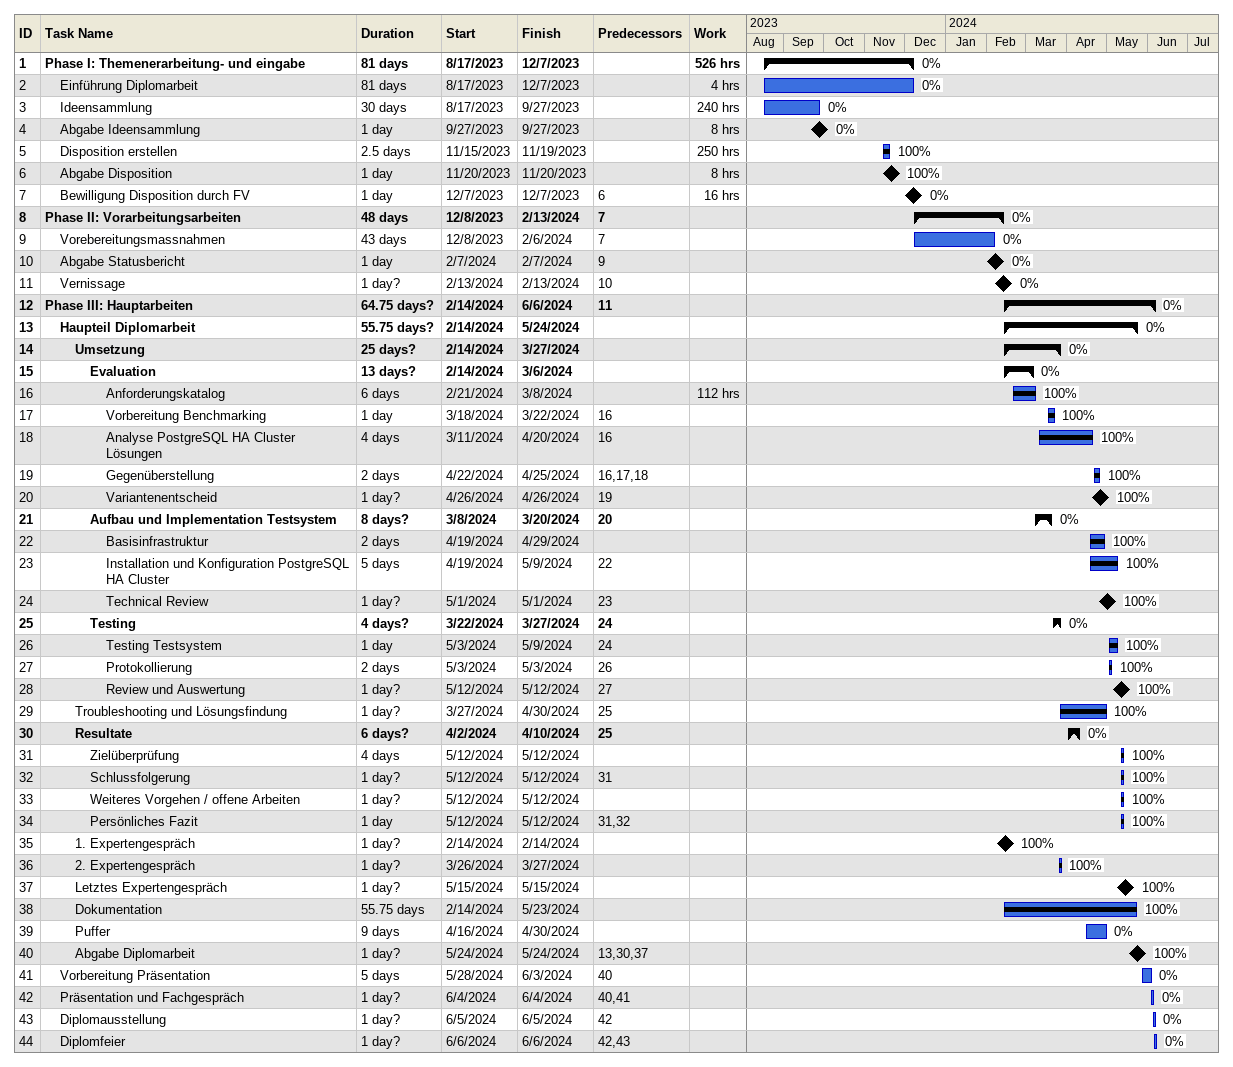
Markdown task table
| ID | Level | Task | Duration | Start | Finish | Predecessors | % complete | Work (h) |
|---|---|---|---|---|---|---|---|---|
| 1 | 1 | **Phase I: Themenerarbeitung- und eingabe** | 81d | 2023-08-17 | 2023-12-07 |  | 0 | 526 |
| 2 | 2 | Einführung Diplomarbeit | 81d | 2023-08-17 | 2023-12-07 |  | 0 | 4 |
| 3 | 2 | Ideensammlung | 30d | 2023-08-17 | 2023-09-27 |  | 0 | 240 |
| 4 | 2 | Abgabe Ideensammlung | 1d | 2023-09-27 | 2023-09-27 |  | 0 | 8 |
| 5 | 2 | Disposition erstellen | 2.5d | 2023-11-15 | 2023-11-19 |  | 100 | 250 |
| 6 | 2 | Abgabe Disposition | 1d | 2023-11-20 | 2023-11-20 |  | 100 | 8 |
| 7 | 2 | Bewilligung Disposition durch FV | 1d | 2023-12-07 | 2023-12-07 | 6 | 0 | 16 |
| 8 | 1 | **Phase II: Vorarbeitungsarbeiten** | 48d | 2023-12-08 | 2024-02-13 | 7 | 0 |  |
| 9 | 2 | Vorebereitungsmassnahmen | 43d | 2023-12-08 | 2024-02-06 | 7 | 0 |  |
| 10 | 2 | Abgabe Statusbericht | 1d | 2024-02-07 | 2024-02-07 | 9 | 0 |  |
| 11 | 2 | Vernissage | 1d? | 2024-02-13 | 2024-02-13 | 10 | 0 |  |
| 12 | 1 | **Phase III: Hauptarbeiten** | 64.75d? | 2024-02-14 | 2024-06-06 | 11 | 0 |  |
| 13 | 2 | **Haupteil Diplomarbeit** | 55.75d? | 2024-02-14 | 2024-05-24 |  | 0 |  |
| 14 | 3 | **Umsetzung** | 25d? | 2024-02-14 | 2024-03-27 |  | 0 |  |
| 15 | 4 | **Evaluation** | 13d? | 2024-02-14 | 2024-03-06 |  | 0 |  |
| 16 | 5 | Anforderungskatalog | 6d | 2024-02-21 | 2024-03-08 |  | 100 | 112 |
| 17 | 5 | Vorbereitung Benchmarking | 1d | 2024-03-18 | 2024-03-22 | 16 | 100 |  |
| 18 | 5 | Analyse PostgreSQL HA Cluster Lösungen | 4d | 2024-03-11 | 2024-04-20 | 16 | 100 |  |
| 19 | 5 | Gegenüberstellung | 2d | 2024-04-22 | 2024-04-25 | 16, 17, 18 | 100 |  |
| 20 | 5 | Variantenentscheid | 1d? | 2024-04-26 | 2024-04-26 | 19 | 100 |  |
| 21 | 4 | **Aufbau und Implementation Testsystem** | 8d? | 2024-03-08 | 2024-03-20 | 20 | 0 |  |
| 22 | 5 | Basisinfrastruktur | 2d | 2024-04-19 | 2024-04-29 |  | 100 |  |
| 23 | 5 | Installation und Konfiguration PostgreSQL HA Cluster | 5d | 2024-04-19 | 2024-05-09 | 22 | 100 |  |
| 24 | 5 | Technical Review | 1d? | 2024-05-01 | 2024-05-01 | 23 | 100 |  |
| 25 | 4 | **Testing** | 4d? | 2024-03-22 | 2024-03-27 | 24 | 0 |  |
| 26 | 5 | Testing Testsystem | 1d | 2024-05-03 | 2024-05-09 | 24 | 100 |  |
| 27 | 5 | Protokollierung | 2d | 2024-05-03 | 2024-05-03 | 26 | 100 |  |
| 28 | 5 | Review und Auswertung | 1d? | 2024-05-12 | 2024-05-12 | 27 | 100 |  |
| 29 | 3 | Troubleshooting und Lösungsfindung | 1d? | 2024-03-27 | 2024-04-30 | 25 | 100 |  |
| 30 | 3 | **Resultate** | 6d? | 2024-04-02 | 2024-04-10 | 25 | 0 |  |
| 31 | 4 | Zielüberprüfung | 4d | 2024-05-12 | 2024-05-12 |  | 100 |  |
| 32 | 4 | Schlussfolgerung | 1d? | 2024-05-12 | 2024-05-12 | 31 | 100 |  |
| 33 | 4 | Weiteres Vorgehen / offene Arbeiten | 1d? | 2024-05-12 | 2024-05-12 |  | 100 |  |
| 34 | 4 | Persönliches Fazit | 1d | 2024-05-12 | 2024-05-12 | 31, 32 | 100 |  |
| 35 | 3 | 1. Expertengespräch | 1d? | 2024-02-14 | 2024-02-14 |  | 100 |  |
| 36 | 3 | 2. Expertengespräch | 1d? | 2024-03-26 | 2024-03-27 |  | 100 |  |
| 37 | 3 | Letztes Expertengespräch | 1d? | 2024-05-15 | 2024-05-15 |  | 100 |  |
| 38 | 3 | Dokumentation | 55.75d | 2024-02-14 | 2024-05-23 |  | 100 |  |
| 39 | 3 | Puffer | 9d | 2024-04-16 | 2024-04-30 |  | 0 |  |
| 40 | 3 | Abgabe Diplomarbeit | 1d? | 2024-05-24 | 2024-05-24 | 13, 30, 37 | 100 |  |
| 41 | 2 | Vorbereitung Präsentation | 5d | 2024-05-28 | 2024-06-03 | 40 | 0 |  |
| 42 | 2 | Präsentation und Fachgespräch | 1d? | 2024-06-04 | 2024-06-04 | 40, 41 | 0 |  |
| 43 | 2 | Diplomausstellung | 1d? | 2024-06-05 | 2024-06-05 | 42 | 0 |  |
| 44 | 2 | Diplomfeier | 1d? | 2024-06-06 | 2024-06-06 | 42, 43 | 0 |  |
